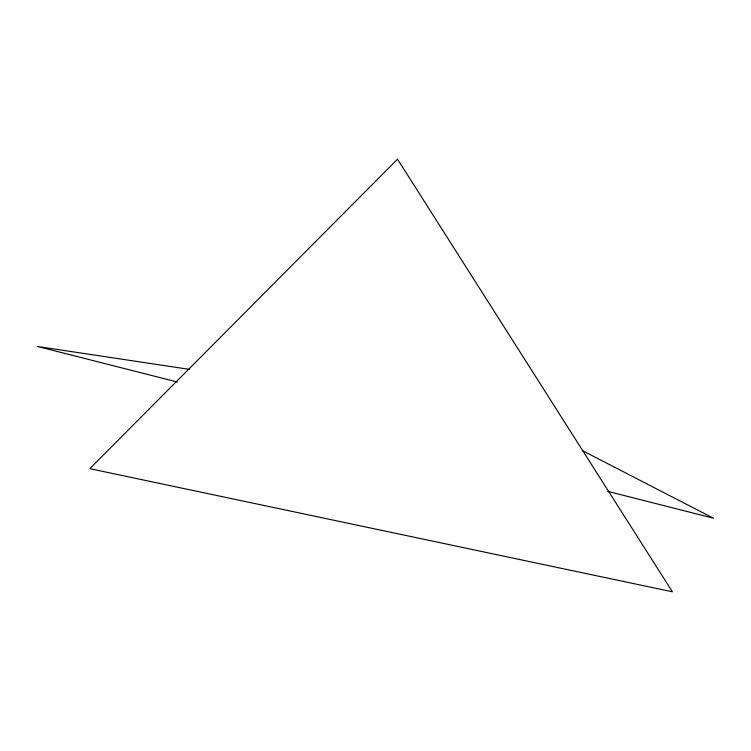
<?xml version="1.0" encoding="UTF-8"?>
<svg xmlns="http://www.w3.org/2000/svg" width="751" height="751" viewBox="0 0 751 751"><rect width="100%" height="100%" fill="white"/><g stroke="black" fill="none" stroke-linecap="round" stroke-linejoin="round"><path stroke-width="1.13" d="M189.374 369.361L37.55 346.493L177.274 381.987M607.803 491.37L713.45 518.209L582.354 450.591M397.523 159.203L89.82 468.671L672.398 591.797L397.523 159.203"/></g></svg>
